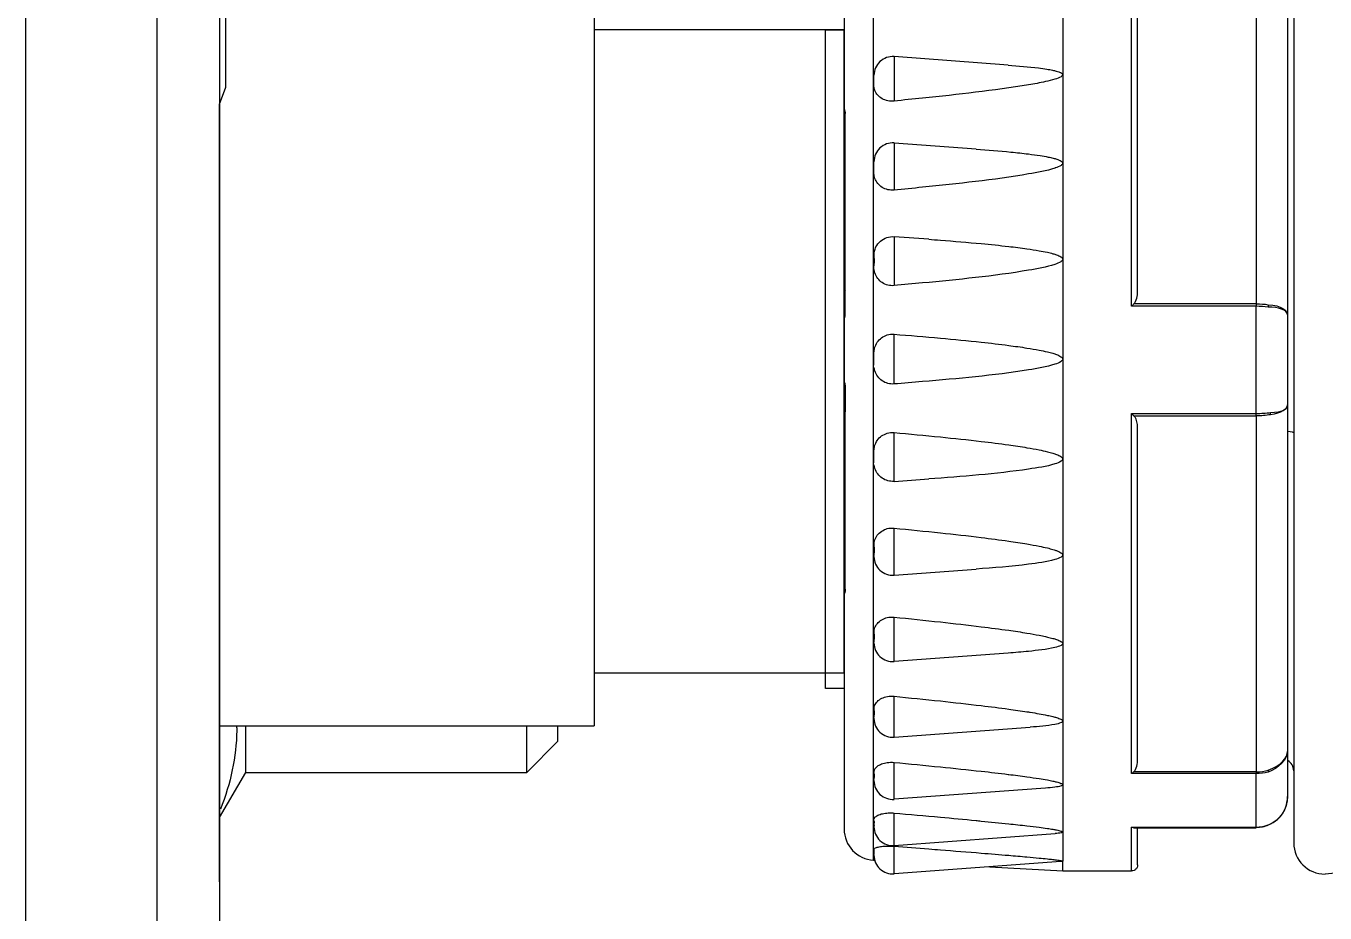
# Model space of a CAD drawing. Header units: millimetres. Extents: x -856 to 354, y -259 to 596.
# Drawn here: x 61.86 to 82.66, y 194.05 to 208.26 of the extents above; entities that cross this region are included whole.
import ezdxf

# ---------------------------------------------------------------- set-up
doc = ezdxf.new("R2010")
doc.units = ezdxf.units.MM
for name, color, linetype, lineweight, true_color in [('9', 7, 'Continuous', 70, 0x8f9faf), ('Layer 1', 7, 'Continuous', 70, 0x9f8faf), ('ネジ', 7, 'Continuous', 70, 0xaf8f8f), ('背面フタ', 7, 'Continuous', 70, 0xaf8f8f)]:
    doc.layers.add(name, color=color, linetype=linetype, lineweight=lineweight, true_color=true_color)

msp = doc.modelspace()

# ---------------------------------------------------------------- linework, layer by layer
at = {"layer": '9', "lineweight": -3}
for p, q in [((70.962, 209.046), (70.962, 197.046)), ((74.962, 208.196), (70.962, 208.196)), ((74.962, 197.896), (74.962, 208.196)), ((64.962, 204.457), (64.962, 207.003)), ((74.98, 206.852), (74.98, 206.858)), ((74.98, 204.024), (74.98, 206.852)), ((64.962, 201.634), (64.962, 204.457)), ((74.98, 203.775), (74.98, 204.024)), ((74.98, 203.63), (74.98, 203.775)), ((74.98, 202.47), (74.98, 202.325)), ((74.98, 202.325), (74.98, 202.075)), ((74.98, 199.248), (74.98, 202.075)), ((64.962, 195.957), (64.962, 201.634)), ((74.98, 199.241), (74.98, 199.248)), ((70.962, 197.896), (74.962, 197.896)), ((64.962, 197.046), (70.962, 197.046)), ((65.38, 196.3), (65.38, 197.046)), ((69.88, 196.3), (69.88, 197.046)), ((70.38, 196.8), (70.38, 197.046)), ((69.88, 196.3), (70.38, 196.8)), ((64.962, 195.576), (65.38, 196.3)), ((65.38, 196.3), (69.88, 196.3)), ((64.962, 194.546), (64.962, 195.957))]:
    msp.add_line(p, q, dxfattribs=at)
for centre, start, end in [((74.78, 206.858), 0, 24.228), ((74.78, 206.858), 0, 24.2273), ((74.78, 203.775), 335.5453, 0), ((74.78, 203.63), 335.5446, 0), ((74.78, 203.63), 335.545, 0), ((74.78, 202.325), 0, 24.2269), ((74.78, 199.241), 335.7727, 0)]:
    msp.add_arc(centre, 0.2, start, end, dxfattribs=at)
at = {"layer": '9', "lineweight": -3, "extrusion": (5.52573e-34, -3.01583e-46, -1)}
msp.add_ellipse((74.78, 206.852), major_axis=(-0.2, 0), ratio=0.968678, start_param=2.714098, end_param=3.141593, dxfattribs=at)
at = {"layer": '9', "lineweight": -3, "extrusion": (4.85365e-33, 3.24099e-46, -1)}
msp.add_ellipse((74.78, 204.024), major_axis=(-0.2, 0), ratio=0.248322, start_param=2.71476, end_param=3.141593, dxfattribs=at)
at = {"layer": '9', "lineweight": -3, "extrusion": (1.34725e-32, 1.14046e-46, -1)}
msp.add_ellipse((74.78, 202.075), major_axis=(0.2, 0), ratio=0.248322, start_param=0, end_param=0.422836, dxfattribs=at)
at = {"layer": '9', "lineweight": -3}
msp.add_ellipse((74.78, 199.248), major_axis=(-0.2, 0), ratio=0.968678, start_param=2.722065, end_param=3.141593, dxfattribs=at)
for points, knots in [([(74.963, 202.552), (74.963, 202.55), (74.964, 202.548), (74.974, 202.524), (74.979, 202.501), (74.98, 202.477), (74.98, 202.476), (74.98, 202.475)], [0.00023041277, 0.00023041277, 0.00023041277, 0.00023041277, 0.00023650198, 0.00023650198, 0.00030704637, 0.00030704637, 0.00030940775, 0.00030940775, 0.00030940775, 0.00030940775]), ([(74.963, 202.552), (74.963, 202.55), (74.964, 202.548), (74.974, 202.524), (74.979, 202.501), (74.98, 202.477), (74.98, 202.476), (74.98, 202.475)], [0.00023041958, 0.00023041958, 0.00023041958, 0.00023041958, 0.00023650198, 0.00023650198, 0.00030704637, 0.00030704637, 0.00030940775, 0.00030940775, 0.00030940775, 0.00030940775]), ([(74.98, 199.236), (74.98, 199.235), (74.98, 199.233), (74.98, 199.229), (74.98, 199.226), (74.979, 199.216), (74.978, 199.21), (74.974, 199.19), (74.97, 199.178), (74.964, 199.163), (74.963, 199.161), (74.963, 199.159)], [0.000000424514, 0.000000424514, 0.000000424514, 0.000000424514, 0.000000660219, 0.000000660219, 0.000001281102, 0.000001281102, 0.000002554788, 0.000002554788, 0.000005215611, 0.000005215611, 0.000005631718, 0.000005631718, 0.000005631718, 0.000005631718]), ([(65.235, 197.046), (65.236, 197.02), (65.236, 196.995), (65.236, 196.97), (65.233, 196.55), (65.14, 196.127), (64.975, 195.71)], [-0.002834244, -0.002834244, -0.002834244, -0.002834244, -0.002681472, -0.002681472, -0.002681472, -0.000140621, -0.000140621, -0.000140621, -0.000140621])]:
    msp.add_open_spline(points, degree=3, knots=knots, dxfattribs=at)
at = {"layer": 'Layer 1', "lineweight": -3}
for p, q in [((75.434, 194.894), (75.434, 210.948)), ((82.162, 210.571), (82.162, 195.171)), ((74.962, 210.448), (74.962, 195.393)), ((79.562, 203.766), (79.562, 209.547)), ((81.562, 209.516), (81.562, 203.805)), ((79.662, 204.009), (79.662, 209.312)), ((82.062, 209.192), (82.062, 203.631)), ((78.462, 208.719), (78.462, 207.476)), ((74.662, 197.646), (74.662, 208.196)), ((74.662, 208.196), (74.962, 208.196)), ((75.762, 207.765), (75.762, 207.054)), ((77.588, 207.63), (75.762, 207.765)), ((75.44, 207.297), (75.44, 207.466)), ((78.462, 207.476), (78.462, 206.059)), ((75.762, 206.382), (75.762, 205.628)), ((77.074, 206.285), (75.762, 206.382)), ((75.44, 205.899), (75.44, 206.082)), ((78.462, 206.059), (78.462, 204.52)), ((75.762, 204.881), (75.762, 204.098)), ((76.32, 204.84), (75.762, 204.881)), ((78.462, 204.52), (78.462, 202.921)), ((81.562, 203.766), (79.562, 203.766)), ((81.562, 203.805), (79.603, 203.805)), ((81.562, 203.805), (81.562, 203.766)), ((81.562, 202.05), (81.562, 203.766)), ((82.062, 203.631), (82.062, 202.187)), ((75.762, 202.522), (75.762, 203.319)), ((75.44, 202.826), (75.44, 203.019)), ((78.462, 202.921), (78.462, 201.321)), ((82.062, 202.187), (82.062, 196.636)), ((79.562, 196.28), (79.562, 202.05)), ((79.562, 202.05), (81.562, 202.05)), ((79.596, 202.011), (81.562, 202.011)), ((81.562, 202.011), (81.562, 202.05)), ((81.562, 202.011), (81.562, 196.31)), ((79.662, 196.513), (79.662, 201.808)), ((75.762, 200.96), (75.762, 201.744)), ((75.44, 201.26), (75.44, 201.452)), ((78.462, 201.321), (78.462, 199.783)), ((75.762, 200.96), (76.32, 201.001)), ((75.762, 199.459), (75.762, 200.213)), ((75.44, 199.759), (75.44, 199.758)), ((78.462, 199.783), (78.462, 198.365)), ((75.762, 199.459), (77.074, 199.556)), ((75.762, 198.076), (75.762, 198.787)), ((75.44, 198.375), (75.44, 198.378)), ((78.462, 198.365), (78.462, 197.122)), ((77.588, 198.211), (75.762, 198.076)), ((74.962, 197.646), (74.662, 197.646)), ((75.762, 196.864), (75.762, 197.52)), ((75.762, 196.864), (77.943, 197.025)), ((78.462, 197.122), (78.462, 196.103)), ((82.062, 196.636), (82.062, 195.916)), ((75.762, 195.869), (75.762, 196.46)), ((81.562, 196.28), (79.562, 196.28)), ((81.562, 196.31), (79.603, 196.31)), ((81.562, 196.31), (81.562, 196.28)), ((81.562, 195.424), (81.562, 196.28)), ((78.186, 196.048), (75.762, 195.869)), ((78.462, 196.103), (78.462, 195.345)), ((75.762, 195.13), (75.762, 195.649)), ((75.762, 195.13), (78.344, 195.321)), ((78.462, 195.345), (78.462, 194.878)), ((79.562, 194.721), (79.562, 195.424)), ((79.562, 195.424), (81.562, 195.424)), ((79.596, 195.415), (81.562, 195.415)), ((79.662, 194.821), (79.662, 195.414)), ((81.562, 195.415), (81.562, 195.424)), ((75.762, 194.674), (75.762, 195.117)), ((75.434, 194.894), (75.451, 194.893)), ((78.433, 194.872), (75.762, 194.674)), ((77.291, 194.788), (78.462, 194.721)), ((78.462, 194.721), (78.462, 194.878)), ((78.462, 194.721), (79.562, 194.721))]:
    msp.add_line(p, q, dxfattribs=at)
for centre, radius, start, end in [((75.74, 207.466), 0.3, 85.7636, 180), ((75.74, 206.083), 0.3, 85.7636, 180), ((75.74, 199.758), 0.3, 180, 274.2364), ((75.74, 198.375), 0.3, 180, 274.2364), ((75.74, 197.163), 0.3, 180, 274.2364), ((81.962, 196.321), 0.2, 1.2008, 58.805), ((75.74, 196.168), 0.3, 180, 274.2364), ((75.462, 195.393), 0.5, 179.9997, 266.7316), ((75.74, 195.429), 0.3, 180, 274.2364), ((82.662, 195.171), 0.5, 179.9992, 269.9985), ((75.74, 194.973), 0.3, 180, 274.2364), ((87.362, 139.546), 55.325, 93.9621, 94.8733)]:
    msp.add_arc(centre, radius, start, end, dxfattribs=at)
at = {"layer": 'Layer 1', "lineweight": -3, "extrusion": (5.08303e-32, 3.91141e-31, -1)}
msp.add_ellipse((81.715, 203.746), major_axis=(0.0129, 0.0992), ratio=0.370766, start_param=1.040028, end_param=1.427323, dxfattribs=at)
at = {"layer": 'Layer 1', "lineweight": -3}
for centre, major_axis, ratio, start_param, end_param in [((81.743, 202.074), (0.0159, -0.0987), 0.437518, 1.03184, 1.405821), ((81.715, 195.546), (0.0382, -0.0924), 0.080551, 6.281742, 6.669032)]:
    msp.add_ellipse(centre, major_axis=major_axis, ratio=ratio, start_param=start_param, end_param=end_param, dxfattribs=at)
at = {"layer": 'Layer 1', "lineweight": -3, "extrusion": (2.96452e-33, 8.40931e-34, -1)}
msp.add_ellipse((81.715, 196.381), major_axis=(-0.0273, 0.0962), ratio=0.289033, start_param=2.153174, end_param=2.540468, dxfattribs=at)
at = {"layer": 'Layer 1', "lineweight": -3}
for points, knots in [([(77.588, 207.63), (77.751, 207.618), (77.914, 207.604), (78.075, 207.584), (78.12, 207.578), (78.165, 207.572), (78.209, 207.565), (78.239, 207.56), (78.269, 207.555), (78.299, 207.549), (78.319, 207.545), (78.339, 207.54), (78.359, 207.535), (78.373, 207.531), (78.386, 207.527), (78.399, 207.523), (78.408, 207.519), (78.417, 207.516), (78.425, 207.512), (78.435, 207.508), (78.443, 207.503), (78.451, 207.497), (78.454, 207.494), (78.456, 207.491), (78.458, 207.488), (78.46, 207.486), (78.461, 207.483), (78.462, 207.48), (78.462, 207.479), (78.462, 207.478), (78.462, 207.476)], [0, 0, 0, 0, 0.536142, 0.536142, 0.536142, 0.685682, 0.685682, 0.685682, 0.786684, 0.786684, 0.786684, 0.855258, 0.855258, 0.855258, 0.902189, 0.902189, 0.902189, 0.93471, 0.93471, 0.93471, 0.969509, 0.969509, 0.969509, 0.983413, 0.983413, 0.983413, 0.994921, 0.994921, 0.994921, 1, 1, 1, 1]), ([(78.462, 207.476), (78.462, 207.473), (78.462, 207.471), (78.46, 207.468), (78.459, 207.464), (78.456, 207.461), (78.454, 207.458), (78.449, 207.453), (78.442, 207.448), (78.435, 207.444), (78.406, 207.425), (78.37, 207.414), (78.336, 207.403), (78.287, 207.388), (78.237, 207.375), (78.186, 207.365)], [0, 0, 0, 0, 0.0036373, 0.0036373, 0.0036373, 0.0083749, 0.0083749, 0.0083749, 0.0172541, 0.0172541, 0.0172541, 0.056798, 0.056798, 0.056798, 0.1132357, 0.1132357, 0.1132357, 0.1132357]), ([(75.762, 207.054), (75.729, 207.05), (75.695, 207.052), (75.663, 207.058), (75.631, 207.065), (75.6, 207.076), (75.572, 207.091), (75.544, 207.106), (75.52, 207.125), (75.5, 207.147), (75.48, 207.169), (75.464, 207.195), (75.454, 207.221), (75.446, 207.243), (75.441, 207.267), (75.44, 207.29)], [0, 0, 0, 0, 0.1447847, 0.1447847, 0.1447847, 0.2895687, 0.2895687, 0.2895687, 0.434392, 0.434392, 0.434392, 0.5796197, 0.5796197, 0.5796197, 0.6994145, 0.6994145, 0.6994145, 0.6994145]), ([(78.186, 207.365), (78.097, 207.344), (78.006, 207.329), (77.916, 207.314), (77.353, 207.22), (76.784, 207.16), (76.216, 207.1), (76.065, 207.085), (75.914, 207.069), (75.762, 207.054)], [0.1132357, 0.1132357, 0.1132357, 0.1132357, 0.2128714, 0.2128714, 0.2128714, 0.8344221, 0.8344221, 0.8344221, 1, 1, 1, 1]), ([(77.074, 206.285), (77.261, 206.271), (77.448, 206.256), (77.634, 206.237), (77.727, 206.228), (77.821, 206.218), (77.914, 206.206), (77.977, 206.198), (78.04, 206.19), (78.102, 206.18), (78.144, 206.173), (78.186, 206.166), (78.227, 206.157), (78.256, 206.152), (78.284, 206.146), (78.311, 206.139), (78.33, 206.134), (78.349, 206.129), (78.367, 206.123), (78.38, 206.118), (78.392, 206.114), (78.404, 206.109), (78.416, 206.104), (78.427, 206.099), (78.437, 206.092), (78.442, 206.089), (78.446, 206.086), (78.45, 206.082), (78.454, 206.078), (78.458, 206.074), (78.46, 206.069), (78.461, 206.065), (78.462, 206.062), (78.462, 206.059)], [0, 0, 0, 0, 0.392092, 0.392092, 0.392092, 0.589682, 0.589682, 0.589682, 0.722429, 0.722429, 0.722429, 0.811828, 0.811828, 0.811828, 0.872254, 0.872254, 0.872254, 0.913327, 0.913327, 0.913327, 0.941486, 0.941486, 0.941486, 0.967988, 0.967988, 0.967988, 0.979978, 0.979978, 0.979978, 0.992186, 0.992186, 0.992186, 1, 1, 1, 1]), ([(78.344, 205.982), (78.341, 205.981), (78.339, 205.98), (78.336, 205.979), (78.2, 205.935), (78.058, 205.91), (77.916, 205.886), (77.353, 205.789), (76.784, 205.731), (76.216, 205.673), (76.065, 205.657), (75.914, 205.642), (75.762, 205.628)], [0.0537126, 0.0537126, 0.0537126, 0.0537126, 0.056798, 0.056798, 0.056798, 0.2128714, 0.2128714, 0.2128714, 0.8344221, 0.8344221, 0.8344221, 1, 1, 1, 1]), ([(78.462, 206.059), (78.462, 206.055), (78.462, 206.052), (78.46, 206.049), (78.459, 206.045), (78.456, 206.042), (78.454, 206.039), (78.449, 206.032), (78.442, 206.027), (78.435, 206.023), (78.408, 206.004), (78.376, 205.993), (78.344, 205.982)], [0, 0, 0, 0, 0.00363731, 0.00363731, 0.00363731, 0.00837492, 0.00837492, 0.00837492, 0.01725414, 0.01725414, 0.01725414, 0.05371256, 0.05371256, 0.05371256, 0.05371256]), ([(75.762, 205.628), (75.729, 205.624), (75.695, 205.627), (75.663, 205.634), (75.631, 205.641), (75.6, 205.654), (75.572, 205.671), (75.544, 205.688), (75.52, 205.709), (75.5, 205.734), (75.48, 205.759), (75.464, 205.787), (75.454, 205.816), (75.446, 205.841), (75.441, 205.866), (75.44, 205.892)], [0, 0, 0, 0, 0.1453019, 0.1453019, 0.1453019, 0.2906029, 0.2906029, 0.2906029, 0.4359436, 0.4359436, 0.4359436, 0.58169, 0.58169, 0.58169, 0.7014936, 0.7014936, 0.7014936, 0.7014936]), ([(75.442, 204.617), (75.443, 204.628), (75.445, 204.639), (75.453, 204.673), (75.461, 204.695), (75.489, 204.752), (75.514, 204.783), (75.573, 204.835), (75.608, 204.854), (75.683, 204.879), (75.723, 204.884), (75.762, 204.881)], [0.0000350334, 0.0000350334, 0.0000350334, 0.0000350334, 0.0000678457, 0.0000678457, 0.0001395417, 0.0001395417, 0.0002570946, 0.0002570946, 0.0003761847, 0.0003761847, 0.0004946742, 0.0004946742, 0.0004946742, 0.0004946742]), ([(76.316, 204.84), (76.378, 204.836), (76.441, 204.831), (76.503, 204.826), (76.722, 204.809), (76.94, 204.791), (77.159, 204.77), (77.305, 204.757), (77.451, 204.742), (77.597, 204.725), (77.695, 204.714), (77.792, 204.701), (77.89, 204.687), (77.955, 204.678), (78.02, 204.668), (78.086, 204.656), (78.129, 204.649), (78.173, 204.64), (78.216, 204.631), (78.246, 204.624), (78.275, 204.617), (78.304, 204.609), (78.324, 204.604), (78.343, 204.598), (78.362, 204.591), (78.375, 204.587), (78.388, 204.582), (78.401, 204.576), (78.413, 204.571), (78.424, 204.565), (78.434, 204.558), (78.44, 204.554), (78.446, 204.549), (78.451, 204.544), (78.454, 204.541), (78.457, 204.537), (78.459, 204.533), (78.46, 204.53), (78.461, 204.527), (78.462, 204.524), (78.462, 204.523), (78.462, 204.522), (78.462, 204.52)], [0.2016839, 0.2016839, 0.2016839, 0.2016839, 0.2700788, 0.2700788, 0.2700788, 0.5092643, 0.5092643, 0.5092643, 0.6695183, 0.6695183, 0.6695183, 0.7769963, 0.7769963, 0.7769963, 0.8491889, 0.8491889, 0.8491889, 0.8977923, 0.8977923, 0.8977923, 0.9306292, 0.9306292, 0.9306292, 0.952933, 0.952933, 0.952933, 0.9682076, 0.9682076, 0.9682076, 0.9820935, 0.9820935, 0.9820935, 0.9899837, 0.9899837, 0.9899837, 0.9949834, 0.9949834, 0.9949834, 0.9986553, 0.9986553, 0.9986553, 1, 1, 1, 1]), ([(75.762, 204.098), (75.729, 204.095), (75.695, 204.097), (75.663, 204.105), (75.631, 204.113), (75.6, 204.127), (75.572, 204.145), (75.544, 204.163), (75.52, 204.186), (75.5, 204.212), (75.48, 204.239), (75.464, 204.269), (75.454, 204.3), (75.444, 204.331), (75.439, 204.365), (75.44, 204.398), (75.441, 204.428), (75.449, 204.457), (75.449, 204.487), (75.449, 204.532), (75.441, 204.579), (75.443, 204.624)], [0, 0, 0, 0, 0.0857581, 0.0857581, 0.0857581, 0.1715156, 0.1715156, 0.1715156, 0.2572965, 0.2572965, 0.2572965, 0.343317, 0.343317, 0.343317, 0.4298146, 0.4298146, 0.4298146, 0.5068043, 0.5068043, 0.5068043, 0.625, 0.625, 0.625, 0.625]), ([(78.433, 204.481), (78.404, 204.461), (78.37, 204.449), (78.336, 204.438), (78.2, 204.392), (78.058, 204.368), (77.916, 204.344), (77.353, 204.248), (76.784, 204.194), (76.216, 204.14), (76.065, 204.125), (75.914, 204.111), (75.762, 204.098)], [0.0181354, 0.0181354, 0.0181354, 0.0181354, 0.056798, 0.056798, 0.056798, 0.2128714, 0.2128714, 0.2128714, 0.8344221, 0.8344221, 0.8344221, 1, 1, 1, 1]), ([(78.462, 204.52), (78.462, 204.517), (78.462, 204.514), (78.46, 204.51), (78.459, 204.506), (78.456, 204.503), (78.454, 204.499), (78.449, 204.493), (78.442, 204.487), (78.435, 204.483), (78.435, 204.482), (78.434, 204.482), (78.433, 204.481)], [0, 0, 0, 0, 0.00363731, 0.00363731, 0.00363731, 0.00837492, 0.00837492, 0.00837492, 0.01725414, 0.01725414, 0.01725414, 0.01813543, 0.01813543, 0.01813543, 0.01813543]), ([(79.603, 203.805), (79.614, 203.816), (79.623, 203.829), (79.629, 203.843), (79.647, 203.877), (79.655, 203.915), (79.659, 203.952), (79.661, 203.971), (79.662, 203.99), (79.662, 204.009)], [0, 0, 0, 0, 0.206406, 0.206406, 0.206406, 0.734862, 0.734862, 0.734862, 1, 1, 1, 1]), ([(75.44, 203.02), (75.443, 203.047), (75.444, 203.073), (75.451, 203.099), (75.459, 203.131), (75.474, 203.162), (75.493, 203.19), (75.512, 203.218), (75.536, 203.243), (75.563, 203.262), (75.59, 203.282), (75.621, 203.298), (75.653, 203.307), (75.688, 203.318), (75.726, 203.322), (75.762, 203.319)], [0.5904474, 0.5904474, 0.5904474, 0.5904474, 0.6576968, 0.6576968, 0.6576968, 0.7412421, 0.7412421, 0.7412421, 0.8248199, 0.8248199, 0.8248199, 0.9080459, 0.9080459, 0.9080459, 1, 1, 1, 1]), ([(75.762, 203.319), (76.009, 203.299), (76.256, 203.278), (76.503, 203.256), (76.722, 203.236), (76.94, 203.215), (77.159, 203.191), (77.305, 203.176), (77.451, 203.159), (77.597, 203.14), (77.695, 203.127), (77.792, 203.113), (77.89, 203.098), (77.955, 203.087), (78.02, 203.076), (78.086, 203.064), (78.129, 203.055), (78.173, 203.046), (78.216, 203.036), (78.246, 203.029), (78.275, 203.022), (78.304, 203.013), (78.324, 203.007), (78.343, 203.001), (78.362, 202.994), (78.375, 202.989), (78.388, 202.984), (78.401, 202.978), (78.413, 202.973), (78.424, 202.967), (78.434, 202.959), (78.44, 202.955), (78.446, 202.951), (78.451, 202.945), (78.454, 202.942), (78.457, 202.938), (78.459, 202.934), (78.46, 202.931), (78.461, 202.928), (78.462, 202.924), (78.462, 202.923), (78.462, 202.922), (78.462, 202.921)], [0, 0, 0, 0, 0.270079, 0.270079, 0.270079, 0.509264, 0.509264, 0.509264, 0.669518, 0.669518, 0.669518, 0.776996, 0.776996, 0.776996, 0.849189, 0.849189, 0.849189, 0.897792, 0.897792, 0.897792, 0.930629, 0.930629, 0.930629, 0.952933, 0.952933, 0.952933, 0.968208, 0.968208, 0.968208, 0.982094, 0.982094, 0.982094, 0.989984, 0.989984, 0.989984, 0.994983, 0.994983, 0.994983, 0.998655, 0.998655, 0.998655, 1, 1, 1, 1]), ([(78.462, 202.921), (78.462, 202.917), (78.462, 202.914), (78.46, 202.911), (78.459, 202.906), (78.456, 202.903), (78.454, 202.899), (78.449, 202.893), (78.442, 202.887), (78.435, 202.883), (78.406, 202.862), (78.37, 202.849), (78.336, 202.838), (78.2, 202.793), (78.058, 202.77), (77.916, 202.748), (77.353, 202.657), (76.784, 202.609), (76.216, 202.56), (76.065, 202.547), (75.914, 202.534), (75.762, 202.522)], [0, 0, 0, 0, 0.003637, 0.003637, 0.003637, 0.008375, 0.008375, 0.008375, 0.017254, 0.017254, 0.017254, 0.056798, 0.056798, 0.056798, 0.212871, 0.212871, 0.212871, 0.834422, 0.834422, 0.834422, 1, 1, 1, 1]), ([(75.762, 202.522), (75.729, 202.52), (75.695, 202.523), (75.663, 202.531), (75.631, 202.54), (75.6, 202.554), (75.572, 202.572), (75.544, 202.591), (75.52, 202.615), (75.5, 202.641), (75.48, 202.668), (75.464, 202.699), (75.454, 202.73), (75.448, 202.749), (75.444, 202.769), (75.442, 202.788)], [0, 0, 0, 0, 0.0857581, 0.0857581, 0.0857581, 0.1715156, 0.1715156, 0.1715156, 0.2572965, 0.2572965, 0.2572965, 0.343317, 0.343317, 0.343317, 0.3939211, 0.3939211, 0.3939211, 0.3939211]), ([(81.788, 202.065), (81.88, 202.066), (81.956, 202.081), (82.024, 202.113), (82.062, 202.144), (82.062, 202.187)], [0, 0, 0, 0, 0.5, 0.5, 1, 1, 1, 1]), ([(79.662, 201.808), (79.662, 201.837), (79.66, 201.866), (79.655, 201.894), (79.649, 201.923), (79.641, 201.952), (79.627, 201.978), (79.62, 201.991), (79.611, 202.003), (79.6, 202.013)], [0, 0, 0, 0, 0.400247, 0.400247, 0.400247, 0.803747, 0.803747, 0.803747, 1, 1, 1, 1]), ([(75.44, 201.452), (75.443, 201.478), (75.444, 201.504), (75.451, 201.53), (75.459, 201.561), (75.474, 201.592), (75.493, 201.619), (75.512, 201.646), (75.536, 201.671), (75.563, 201.69), (75.59, 201.709), (75.621, 201.724), (75.653, 201.733), (75.688, 201.743), (75.726, 201.747), (75.762, 201.744)], [0.5903909, 0.5903909, 0.5903909, 0.5903909, 0.6576968, 0.6576968, 0.6576968, 0.7412421, 0.7412421, 0.7412421, 0.8248199, 0.8248199, 0.8248199, 0.9080459, 0.9080459, 0.9080459, 1, 1, 1, 1]), ([(75.762, 201.744), (76.009, 201.721), (76.256, 201.698), (76.503, 201.673), (76.722, 201.651), (76.94, 201.628), (77.159, 201.602), (77.305, 201.585), (77.451, 201.566), (77.597, 201.546), (77.695, 201.532), (77.792, 201.518), (77.89, 201.501), (77.955, 201.491), (78.02, 201.479), (78.086, 201.466), (78.129, 201.457), (78.173, 201.448), (78.216, 201.437), (78.246, 201.43), (78.275, 201.422), (78.304, 201.413), (78.324, 201.408), (78.343, 201.401), (78.362, 201.394), (78.375, 201.389), (78.388, 201.384), (78.401, 201.378), (78.412, 201.373), (78.423, 201.367), (78.433, 201.36)], [0, 0, 0, 0, 0.2700788, 0.2700788, 0.2700788, 0.5092643, 0.5092643, 0.5092643, 0.6695183, 0.6695183, 0.6695183, 0.7769963, 0.7769963, 0.7769963, 0.8491889, 0.8491889, 0.8491889, 0.8977923, 0.8977923, 0.8977923, 0.9306292, 0.9306292, 0.9306292, 0.952933, 0.952933, 0.952933, 0.9682076, 0.9682076, 0.9682076, 0.9816125, 0.9816125, 0.9816125, 0.9816125]), ([(78.433, 201.36), (78.434, 201.36), (78.434, 201.359), (78.434, 201.359), (78.44, 201.355), (78.446, 201.35), (78.451, 201.345), (78.454, 201.342), (78.457, 201.338), (78.459, 201.334), (78.46, 201.331), (78.461, 201.328), (78.462, 201.324), (78.462, 201.323), (78.462, 201.322), (78.462, 201.321)], [0.98161249, 0.98161249, 0.98161249, 0.98161249, 0.98209355, 0.98209355, 0.98209355, 0.98998374, 0.98998374, 0.98998374, 0.99498344, 0.99498344, 0.99498344, 0.99865526, 0.99865526, 0.99865526, 1, 1, 1, 1]), ([(75.762, 200.962), (75.729, 200.96), (75.695, 200.963), (75.663, 200.972), (75.631, 200.98), (75.6, 200.995), (75.572, 201.013), (75.544, 201.031), (75.52, 201.055), (75.5, 201.081), (75.48, 201.107), (75.464, 201.137), (75.454, 201.168), (75.448, 201.187), (75.444, 201.206), (75.442, 201.225)], [0, 0, 0, 0, 0.0857581, 0.0857581, 0.0857581, 0.1715156, 0.1715156, 0.1715156, 0.2572965, 0.2572965, 0.2572965, 0.343317, 0.343317, 0.343317, 0.394043, 0.394043, 0.394043, 0.394043]), ([(78.462, 201.321), (78.462, 201.317), (78.462, 201.314), (78.46, 201.311), (78.459, 201.307), (78.456, 201.303), (78.454, 201.3), (78.449, 201.294), (78.442, 201.288), (78.435, 201.284), (78.406, 201.264), (78.37, 201.252), (78.336, 201.241), (78.2, 201.199), (78.058, 201.178), (77.916, 201.158), (77.386, 201.08), (76.851, 201.04), (76.316, 201.001)], [0, 0, 0, 0, 0.0036373, 0.0036373, 0.0036373, 0.0083749, 0.0083749, 0.0083749, 0.0172541, 0.0172541, 0.0172541, 0.056798, 0.056798, 0.056798, 0.2128714, 0.2128714, 0.2128714, 0.7982416, 0.7982416, 0.7982416, 0.7982416]), ([(75.44, 199.759), (75.44, 199.789), (75.449, 199.818), (75.449, 199.848), (75.449, 199.903), (75.435, 199.961), (75.451, 200.015), (75.46, 200.044), (75.474, 200.073), (75.493, 200.099), (75.512, 200.124), (75.536, 200.147), (75.564, 200.165), (75.591, 200.183), (75.621, 200.197), (75.653, 200.205), (75.688, 200.214), (75.726, 200.217), (75.762, 200.213)], [0, 0, 0, 0, 0.143952, 0.143952, 0.143952, 0.407219, 0.407219, 0.407219, 0.552162, 0.552162, 0.552162, 0.69716, 0.69716, 0.69716, 0.841557, 0.841557, 0.841557, 1, 1, 1, 1]), ([(75.762, 200.213), (76.009, 200.189), (76.256, 200.164), (76.503, 200.138), (76.722, 200.115), (76.94, 200.09), (77.159, 200.063), (77.305, 200.045), (77.451, 200.026), (77.597, 200.005), (77.695, 199.991), (77.792, 199.976), (77.89, 199.96), (77.955, 199.949), (78.02, 199.937), (78.086, 199.924), (78.129, 199.915), (78.173, 199.905), (78.216, 199.895), (78.246, 199.888), (78.275, 199.88), (78.304, 199.872), (78.317, 199.868), (78.331, 199.864), (78.344, 199.859)], [0, 0, 0, 0, 0.2700788, 0.2700788, 0.2700788, 0.5092643, 0.5092643, 0.5092643, 0.6695183, 0.6695183, 0.6695183, 0.7769963, 0.7769963, 0.7769963, 0.8491889, 0.8491889, 0.8491889, 0.8977923, 0.8977923, 0.8977923, 0.9306292, 0.9306292, 0.9306292, 0.9459328, 0.9459328, 0.9459328, 0.9459328]), ([(78.462, 199.783), (78.462, 199.779), (78.462, 199.776), (78.46, 199.773), (78.459, 199.77), (78.456, 199.766), (78.454, 199.763), (78.449, 199.757), (78.442, 199.752), (78.435, 199.748), (78.406, 199.729), (78.37, 199.719), (78.336, 199.709), (78.2, 199.671), (78.058, 199.653), (77.916, 199.635), (77.637, 199.6), (77.356, 199.577), (77.074, 199.556)], [0, 0, 0, 0, 0.006981, 0.006981, 0.006981, 0.016073, 0.016073, 0.016073, 0.033114, 0.033114, 0.033114, 0.109005, 0.109005, 0.109005, 0.408538, 0.408538, 0.408538, 1, 1, 1, 1]), ([(78.344, 199.859), (78.35, 199.857), (78.356, 199.855), (78.362, 199.853), (78.375, 199.848), (78.388, 199.843), (78.401, 199.837), (78.413, 199.832), (78.424, 199.826), (78.434, 199.819), (78.44, 199.815), (78.446, 199.811), (78.451, 199.806), (78.454, 199.802), (78.457, 199.799), (78.459, 199.795), (78.46, 199.792), (78.461, 199.789), (78.462, 199.786), (78.462, 199.785), (78.462, 199.784), (78.462, 199.783)], [0.94593278, 0.94593278, 0.94593278, 0.94593278, 0.95293301, 0.95293301, 0.95293301, 0.96820757, 0.96820757, 0.96820757, 0.98209355, 0.98209355, 0.98209355, 0.98998374, 0.98998374, 0.98998374, 0.99498344, 0.99498344, 0.99498344, 0.99865526, 0.99865526, 0.99865526, 1, 1, 1, 1]), ([(75.44, 198.378), (75.44, 198.405), (75.449, 198.432), (75.449, 198.46), (75.449, 198.51), (75.435, 198.562), (75.451, 198.611), (75.46, 198.638), (75.474, 198.664), (75.494, 198.687), (75.513, 198.709), (75.537, 198.73), (75.564, 198.746), (75.591, 198.762), (75.622, 198.774), (75.654, 198.781), (75.689, 198.789), (75.726, 198.791), (75.762, 198.787)], [0, 0, 0, 0, 0.146997, 0.146997, 0.146997, 0.409987, 0.409987, 0.409987, 0.554386, 0.554386, 0.554386, 0.698841, 0.698841, 0.698841, 0.842701, 0.842701, 0.842701, 1, 1, 1, 1]), ([(75.762, 198.787), (76.009, 198.763), (76.256, 198.737), (76.503, 198.71), (76.722, 198.686), (76.94, 198.661), (77.159, 198.634), (77.305, 198.616), (77.451, 198.597), (77.597, 198.576), (77.695, 198.562), (77.792, 198.548), (77.89, 198.532), (77.955, 198.521), (78.02, 198.509), (78.086, 198.497), (78.119, 198.49), (78.153, 198.483), (78.186, 198.476)], [0, 0, 0, 0, 0.2700788, 0.2700788, 0.2700788, 0.5092643, 0.5092643, 0.5092643, 0.6695183, 0.6695183, 0.6695183, 0.7769963, 0.7769963, 0.7769963, 0.8491889, 0.8491889, 0.8491889, 0.886474, 0.886474, 0.886474, 0.886474]), ([(78.186, 198.476), (78.196, 198.474), (78.206, 198.472), (78.216, 198.469), (78.246, 198.462), (78.275, 198.455), (78.304, 198.447), (78.324, 198.442), (78.343, 198.436), (78.362, 198.429), (78.375, 198.425), (78.388, 198.42), (78.401, 198.415), (78.413, 198.41), (78.424, 198.404), (78.434, 198.398), (78.44, 198.394), (78.446, 198.39), (78.451, 198.386), (78.454, 198.383), (78.457, 198.38), (78.459, 198.376), (78.46, 198.374), (78.461, 198.371), (78.462, 198.368), (78.462, 198.367), (78.462, 198.366), (78.462, 198.365)], [0.886474, 0.886474, 0.886474, 0.886474, 0.8977923, 0.8977923, 0.8977923, 0.9306292, 0.9306292, 0.9306292, 0.952933, 0.952933, 0.952933, 0.9682076, 0.9682076, 0.9682076, 0.9820935, 0.9820935, 0.9820935, 0.9899837, 0.9899837, 0.9899837, 0.9949834, 0.9949834, 0.9949834, 0.9986553, 0.9986553, 0.9986553, 1, 1, 1, 1]), ([(78.462, 198.365), (78.462, 198.362), (78.462, 198.359), (78.46, 198.357), (78.459, 198.353), (78.456, 198.35), (78.454, 198.347), (78.449, 198.342), (78.442, 198.338), (78.435, 198.334), (78.406, 198.318), (78.37, 198.309), (78.336, 198.3), (78.2, 198.268), (78.058, 198.254), (77.916, 198.239), (77.807, 198.228), (77.698, 198.219), (77.588, 198.211)], [0, 0, 0, 0, 0.010917, 0.010917, 0.010917, 0.025137, 0.025137, 0.025137, 0.051787, 0.051787, 0.051787, 0.170474, 0.170474, 0.170474, 0.638913, 0.638913, 0.638913, 1, 1, 1, 1]), ([(75.44, 197.171), (75.439, 197.195), (75.449, 197.219), (75.449, 197.244), (75.449, 197.286), (75.435, 197.332), (75.451, 197.373), (75.46, 197.396), (75.475, 197.418), (75.494, 197.437), (75.513, 197.457), (75.537, 197.474), (75.565, 197.487), (75.592, 197.5), (75.623, 197.51), (75.655, 197.516), (75.689, 197.522), (75.726, 197.524), (75.762, 197.52)], [0, 0, 0, 0, 0.153052, 0.153052, 0.153052, 0.415872, 0.415872, 0.415872, 0.559182, 0.559182, 0.559182, 0.702548, 0.702548, 0.702548, 0.845336, 0.845336, 0.845336, 1, 1, 1, 1]), ([(75.762, 197.52), (76.009, 197.495), (76.256, 197.47), (76.503, 197.444), (76.722, 197.42), (76.94, 197.396), (77.159, 197.37), (77.305, 197.352), (77.451, 197.334), (77.597, 197.314), (77.695, 197.301), (77.792, 197.287), (77.89, 197.272), (77.908, 197.269), (77.925, 197.267), (77.943, 197.264)], [0, 0, 0, 0, 0.2700788, 0.2700788, 0.2700788, 0.5092643, 0.5092643, 0.5092643, 0.6695183, 0.6695183, 0.6695183, 0.7769963, 0.7769963, 0.7769963, 0.7967058, 0.7967058, 0.7967058, 0.7967058]), ([(77.943, 197.264), (77.991, 197.256), (78.038, 197.248), (78.086, 197.24), (78.129, 197.232), (78.173, 197.224), (78.216, 197.214), (78.246, 197.208), (78.275, 197.202), (78.304, 197.195), (78.324, 197.19), (78.343, 197.184), (78.362, 197.179), (78.375, 197.175), (78.388, 197.17), (78.401, 197.165), (78.413, 197.161), (78.424, 197.156), (78.434, 197.151), (78.44, 197.148), (78.446, 197.144), (78.451, 197.14), (78.454, 197.138), (78.457, 197.135), (78.459, 197.132), (78.46, 197.13), (78.461, 197.127), (78.462, 197.125), (78.462, 197.124), (78.462, 197.123), (78.462, 197.122)], [0.7967058, 0.7967058, 0.7967058, 0.7967058, 0.8491889, 0.8491889, 0.8491889, 0.8977923, 0.8977923, 0.8977923, 0.9306292, 0.9306292, 0.9306292, 0.952933, 0.952933, 0.952933, 0.9682076, 0.9682076, 0.9682076, 0.9820935, 0.9820935, 0.9820935, 0.9899837, 0.9899837, 0.9899837, 0.9949834, 0.9949834, 0.9949834, 0.9986553, 0.9986553, 0.9986553, 1, 1, 1, 1]), ([(75.44, 197.171), (75.44, 197.17), (75.44, 197.169), (75.44, 197.167), (75.44, 197.166), (75.44, 197.165), (75.44, 197.164), (75.44, 197.163)], [0, 0, 0, 0, 0.285714, 0.428571, 0.571429, 0.714286, 1, 1, 1, 1]), ([(78.462, 197.122), (78.462, 197.12), (78.462, 197.117), (78.46, 197.115), (78.459, 197.112), (78.456, 197.11), (78.454, 197.107), (78.449, 197.103), (78.442, 197.1), (78.435, 197.097), (78.406, 197.083), (78.37, 197.076), (78.336, 197.069), (78.209, 197.045), (78.075, 197.035), (77.943, 197.025)], [0, 0, 0, 0, 0.017928, 0.017928, 0.017928, 0.041279, 0.041279, 0.041279, 0.085044, 0.085044, 0.085044, 0.279953, 0.279953, 0.279953, 1, 1, 1, 1]), ([(75.44, 196.184), (75.439, 196.204), (75.449, 196.224), (75.449, 196.245), (75.449, 196.256), (75.445, 196.266), (75.443, 196.277), (75.438, 196.298), (75.44, 196.32), (75.448, 196.341), (75.457, 196.361), (75.472, 196.381), (75.493, 196.397), (75.512, 196.413), (75.536, 196.426), (75.563, 196.436), (75.59, 196.447), (75.621, 196.454), (75.653, 196.459), (75.688, 196.463), (75.726, 196.464), (75.762, 196.46)], [0, 0, 0, 0, 0.158199, 0.158199, 0.158199, 0.237634, 0.237634, 0.237634, 0.399825, 0.399825, 0.399825, 0.557, 0.557, 0.557, 0.700766, 0.700766, 0.700766, 0.843341, 0.843341, 0.843341, 1, 1, 1, 1]), ([(75.762, 196.46), (76.009, 196.437), (76.256, 196.413), (76.503, 196.388), (76.722, 196.366), (76.94, 196.343), (77.159, 196.319), (77.302, 196.303), (77.445, 196.286), (77.588, 196.269)], [0, 0, 0, 0, 0.2700788, 0.2700788, 0.2700788, 0.5092643, 0.5092643, 0.5092643, 0.6664045, 0.6664045, 0.6664045, 0.6664045]), ([(79.603, 196.31), (79.614, 196.321), (79.623, 196.334), (79.629, 196.348), (79.647, 196.382), (79.655, 196.42), (79.659, 196.457), (79.661, 196.476), (79.662, 196.494), (79.662, 196.513)], [0, 0, 0, 0, 0.206406, 0.206406, 0.206406, 0.734862, 0.734862, 0.734862, 1, 1, 1, 1]), ([(75.44, 196.168), (75.44, 196.169), (75.44, 196.172), (75.44, 196.175), (75.44, 196.177), (75.44, 196.18), (75.44, 196.182), (75.44, 196.184)], [0, 0, 0, 0, 0.285714, 0.428571, 0.571429, 0.714286, 1, 1, 1, 1]), ([(77.588, 196.269), (77.591, 196.268), (77.594, 196.268), (77.597, 196.268), (77.695, 196.256), (77.792, 196.243), (77.89, 196.23), (77.955, 196.221), (78.02, 196.211), (78.086, 196.201), (78.129, 196.194), (78.173, 196.187), (78.216, 196.179), (78.246, 196.174), (78.275, 196.168), (78.304, 196.162), (78.324, 196.158), (78.343, 196.153), (78.362, 196.148), (78.375, 196.145), (78.388, 196.141), (78.401, 196.137), (78.413, 196.134), (78.424, 196.13), (78.434, 196.125), (78.44, 196.123), (78.446, 196.12), (78.451, 196.117), (78.454, 196.115), (78.457, 196.112), (78.459, 196.11), (78.46, 196.108), (78.461, 196.106), (78.462, 196.105), (78.462, 196.104), (78.462, 196.103), (78.462, 196.103)], [0.6664045, 0.6664045, 0.6664045, 0.6664045, 0.6695183, 0.6695183, 0.6695183, 0.7769963, 0.7769963, 0.7769963, 0.8491889, 0.8491889, 0.8491889, 0.8977923, 0.8977923, 0.8977923, 0.9306292, 0.9306292, 0.9306292, 0.952933, 0.952933, 0.952933, 0.9682076, 0.9682076, 0.9682076, 0.9820935, 0.9820935, 0.9820935, 0.9899837, 0.9899837, 0.9899837, 0.9949834, 0.9949834, 0.9949834, 0.9986553, 0.9986553, 0.9986553, 1, 1, 1, 1]), ([(78.462, 196.103), (78.462, 196.101), (78.462, 196.099), (78.46, 196.097), (78.459, 196.095), (78.456, 196.093), (78.454, 196.091), (78.449, 196.088), (78.442, 196.085), (78.435, 196.083), (78.406, 196.073), (78.37, 196.068), (78.336, 196.063), (78.287, 196.056), (78.237, 196.052), (78.186, 196.048)], [0, 0, 0, 0, 0.032195, 0.032195, 0.032195, 0.07413, 0.07413, 0.07413, 0.152724, 0.152724, 0.152724, 0.502743, 0.502743, 0.502743, 1, 1, 1, 1]), ([(81.753, 195.461), (81.871, 195.503), (81.949, 195.589), (82.01, 195.683), (82.062, 195.783), (82.062, 195.916)], [0, 0, 0, 0, 0.5, 0.5, 1, 1, 1, 1]), ([(75.441, 195.457), (75.438, 195.471), (75.444, 195.484), (75.448, 195.498), (75.45, 195.505), (75.447, 195.513), (75.444, 195.52), (75.439, 195.535), (75.438, 195.55), (75.445, 195.564), (75.452, 195.579), (75.467, 195.594), (75.488, 195.606), (75.507, 195.617), (75.53, 195.627), (75.557, 195.634), (75.584, 195.641), (75.614, 195.646), (75.646, 195.649), (75.677, 195.652), (75.711, 195.652), (75.744, 195.65), (75.75, 195.65), (75.756, 195.649), (75.762, 195.649)], [0, 0, 0, 0, 0.153384, 0.153384, 0.153384, 0.231499, 0.231499, 0.231499, 0.388314, 0.388314, 0.388314, 0.553638, 0.553638, 0.553638, 0.695308, 0.695308, 0.695308, 0.835564, 0.835564, 0.835564, 0.975326, 0.975326, 0.975326, 1, 1, 1, 1]), ([(75.762, 195.649), (76.009, 195.627), (76.256, 195.605), (76.503, 195.583), (76.694, 195.566), (76.884, 195.548), (77.074, 195.53)], [0, 0, 0, 0, 0.2700788, 0.2700788, 0.2700788, 0.4785446, 0.4785446, 0.4785446, 0.4785446]), ([(77.074, 195.53), (77.102, 195.527), (77.13, 195.524), (77.159, 195.521), (77.305, 195.507), (77.451, 195.492), (77.597, 195.477), (77.695, 195.467), (77.792, 195.456), (77.89, 195.445), (77.955, 195.437), (78.02, 195.429), (78.086, 195.421), (78.129, 195.415), (78.173, 195.409), (78.216, 195.403), (78.246, 195.398), (78.275, 195.394), (78.304, 195.389), (78.324, 195.386), (78.343, 195.382), (78.362, 195.378), (78.375, 195.376), (78.388, 195.373), (78.401, 195.37), (78.413, 195.367), (78.424, 195.364), (78.434, 195.361), (78.44, 195.359), (78.446, 195.357), (78.451, 195.355), (78.454, 195.353), (78.457, 195.352), (78.459, 195.35), (78.46, 195.349), (78.461, 195.348), (78.462, 195.346), (78.462, 195.346), (78.462, 195.345), (78.462, 195.345)], [0.4785446, 0.4785446, 0.4785446, 0.4785446, 0.5092643, 0.5092643, 0.5092643, 0.6695183, 0.6695183, 0.6695183, 0.7769963, 0.7769963, 0.7769963, 0.8491889, 0.8491889, 0.8491889, 0.8977923, 0.8977923, 0.8977923, 0.9306292, 0.9306292, 0.9306292, 0.952933, 0.952933, 0.952933, 0.9682076, 0.9682076, 0.9682076, 0.9820935, 0.9820935, 0.9820935, 0.9899837, 0.9899837, 0.9899837, 0.9949834, 0.9949834, 0.9949834, 0.9986553, 0.9986553, 0.9986553, 1, 1, 1, 1]), ([(75.441, 195.457), (75.441, 195.454), (75.441, 195.45), (75.44, 195.445), (75.44, 195.441), (75.44, 195.435), (75.44, 195.431), (75.44, 195.429)], [0, 0, 0, 0, 0.2857143, 0.4285714, 0.5714286, 0.7142857, 1, 1, 1, 1]), ([(78.462, 195.345), (78.462, 195.343), (78.462, 195.342), (78.46, 195.341), (78.459, 195.34), (78.456, 195.338), (78.454, 195.337), (78.449, 195.335), (78.442, 195.333), (78.435, 195.332), (78.408, 195.326), (78.376, 195.323), (78.344, 195.321)], [0, 0, 0, 0, 0.067779, 0.067779, 0.067779, 0.156062, 0.156062, 0.156062, 0.321522, 0.321522, 0.321522, 1, 1, 1, 1]), ([(81.753, 195.453), (81.723, 195.441), (81.692, 195.431), (81.628, 195.419), (81.595, 195.415), (81.562, 195.415)], [0, 0, 0, 0, 0.0000981205, 0.0000981205, 0.0001962997, 0.0001962997, 0.0001962997, 0.0001962997]), ([(75.444, 195.02), (75.438, 195.027), (75.44, 195.034), (75.445, 195.04), (75.45, 195.046), (75.444, 195.054), (75.441, 195.061), (75.438, 195.068), (75.441, 195.075), (75.449, 195.082), (75.457, 195.089), (75.472, 195.096), (75.492, 195.101), (75.511, 195.107), (75.535, 195.111), (75.563, 195.114), (75.59, 195.118), (75.62, 195.12), (75.652, 195.12), (75.688, 195.121), (75.725, 195.12), (75.762, 195.117)], [0, 0, 0, 0, 0.144847, 0.144847, 0.144847, 0.285407, 0.285407, 0.285407, 0.426975, 0.426975, 0.426975, 0.573901, 0.573901, 0.573901, 0.711737, 0.711737, 0.711737, 0.848453, 0.848453, 0.848453, 1, 1, 1, 1]), ([(75.44, 194.973), (75.44, 194.978), (75.44, 194.985), (75.441, 194.994), (75.441, 195), (75.442, 195.009), (75.443, 195.016), (75.444, 195.02)], [0, 0, 0, 0, 0.2857143, 0.4285714, 0.5714286, 0.7142857, 1, 1, 1, 1]), ([(76.321, 195.074), (76.382, 195.07), (76.442, 195.065), (76.503, 195.06), (76.722, 195.043), (76.94, 195.026), (77.159, 195.008), (77.305, 194.997), (77.451, 194.985), (77.597, 194.972), (77.695, 194.964), (77.792, 194.955), (77.89, 194.947), (77.955, 194.941), (78.02, 194.935), (78.086, 194.928), (78.129, 194.924), (78.173, 194.92), (78.216, 194.915), (78.246, 194.912), (78.275, 194.909), (78.304, 194.906), (78.324, 194.903), (78.343, 194.901), (78.362, 194.898), (78.375, 194.897), (78.388, 194.895), (78.401, 194.893), (78.413, 194.891), (78.424, 194.889), (78.434, 194.887), (78.44, 194.886), (78.446, 194.885), (78.451, 194.884), (78.454, 194.883), (78.457, 194.882), (78.459, 194.881), (78.46, 194.88), (78.461, 194.88), (78.462, 194.879), (78.462, 194.879), (78.462, 194.878), (78.462, 194.878)], [0.2035477, 0.2035477, 0.2035477, 0.2035477, 0.2700788, 0.2700788, 0.2700788, 0.5092643, 0.5092643, 0.5092643, 0.6695183, 0.6695183, 0.6695183, 0.7769963, 0.7769963, 0.7769963, 0.8491889, 0.8491889, 0.8491889, 0.8977923, 0.8977923, 0.8977923, 0.9306292, 0.9306292, 0.9306292, 0.952933, 0.952933, 0.952933, 0.9682076, 0.9682076, 0.9682076, 0.9820935, 0.9820935, 0.9820935, 0.9899837, 0.9899837, 0.9899837, 0.9949834, 0.9949834, 0.9949834, 0.9986553, 0.9986553, 0.9986553, 1, 1, 1, 1]), ([(78.462, 194.878), (78.462, 194.878), (78.462, 194.878), (78.462, 194.877), (78.461, 194.877), (78.459, 194.876), (78.456, 194.875), (78.448, 194.873), (78.442, 194.873), (78.434, 194.872), (78.434, 194.872), (78.433, 194.872)], [0, 0, 0, 0, 0.015896, 0.015896, 0.20499, 0.20499, 0.466611, 0.466611, 0.962587, 0.962587, 1, 1, 1, 1]), ([(79.662, 194.821), (79.662, 194.806), (79.657, 194.783), (79.641, 194.758), (79.625, 194.742), (79.6, 194.726), (79.577, 194.721), (79.562, 194.721)], [-0.0000000058, -0.0000000058, -0.0000000058, -0.0000000058, 0.0000450172, 0.0000675286, 0.0000900401, 0.0001125516, 0.0001575745, 0.0001575745, 0.0001575745, 0.0001575745])]:
    msp.add_open_spline(points, degree=3, knots=knots, dxfattribs=at)
for points in [[(79.603, 203.805), (79.589, 203.793), (79.576, 203.78), (79.562, 203.766)], [(81.562, 203.805), (81.627, 203.805), (81.692, 203.801), (81.753, 203.792)], [(81.753, 203.755), (81.692, 203.762), (81.626, 203.766), (81.562, 203.766)], [(81.753, 203.792), (81.968, 203.781), (82.062, 203.698), (82.062, 203.631)], [(82.062, 203.631), (82.062, 203.707), (81.91, 203.756), (81.753, 203.755)], [(82.062, 202.187), (82.062, 202.117), (81.952, 202.049), (81.788, 202.03)], [(79.6, 202.013), (79.585, 202.023), (79.573, 202.037), (79.562, 202.05)], [(81.562, 202.05), (81.638, 202.05), (81.718, 202.055), (81.788, 202.065)], [(81.788, 202.03), (81.717, 202.017), (81.639, 202.011), (81.562, 202.011)], [(82.062, 201.767), (82.123, 201.761), (82.162, 201.749), (82.162, 201.736)], [(82.062, 196.636), (82.062, 196.507), (81.91, 196.363), (81.753, 196.306)], [(81.753, 196.335), (81.968, 196.413), (82.062, 196.542), (82.062, 196.636)], [(79.603, 196.31), (79.589, 196.298), (79.576, 196.288), (79.562, 196.28)], [(81.562, 196.31), (81.627, 196.31), (81.692, 196.319), (81.753, 196.335)], [(81.753, 196.306), (81.692, 196.289), (81.626, 196.28), (81.562, 196.28)], [(82.062, 195.916), (82.062, 195.719), (81.935, 195.529), (81.753, 195.453)], [(79.6, 195.415), (79.585, 195.415), (79.573, 195.419), (79.562, 195.424)], [(81.562, 195.424), (81.626, 195.424), (81.692, 195.437), (81.753, 195.461)], [(75.762, 195.117), (75.948, 195.103), (76.135, 195.089), (76.321, 195.074)]]:
    msp.add_open_spline(points, degree=3, dxfattribs=at)
at = {"layer": 'ネジ', "lineweight": -3}
for p, q in [((65.062, 207.278), (65.062, 212.813)), ((64.962, 207.003), (65.062, 207.278))]:
    msp.add_line(p, q, dxfattribs=at)
at = {"layer": '背面フタ', "lineweight": -3}
for p, q in [((61.862, 174.046), (61.862, 214.046)), ((63.962, 174.046), (63.962, 214.046)), ((64.962, 214.046), (64.962, 174.046))]:
    msp.add_line(p, q, dxfattribs=at)

doc.saveas('drawing.dxf')
